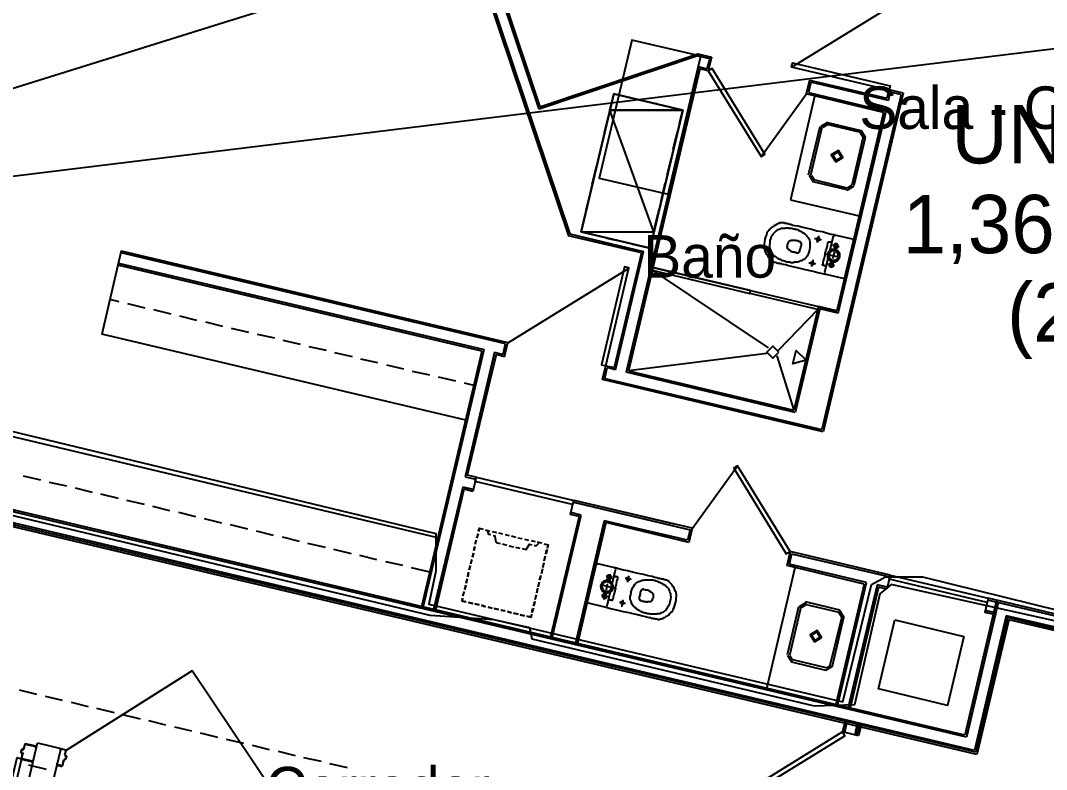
# Model space of a CAD drawing. Header units: feet. Extents: x -84 to 198, y -22 to 181.
# Drawn here: x 49.92 to 78.86, y 126.1 to 147.24 of the extents above; entities that cross this region are included whole.
import ezdxf
from ezdxf.enums import TextEntityAlignment as Align

# ---------------------------------------------------------------- set-up
doc = ezdxf.new("R2010")
doc.units = ezdxf.units.FT
for name, color, linetype in [('A-AREA-COMUN', 252, 'CONTINUOUS'), ('A-AREA-UNIDAD', 30, 'CONTINUOUS'), ('A-LINEA', 7, 'CONTINUOUS'), ('A-LINEA-FINA', 9, 'CONTINUOUS'), ('A-MURO-CONCRETO', 8, 'CONTINUOUS'), ('A-NOMBRE-ESPACIO', 2, 'CONTINUOUS'), ('A-TEXTO-PDF', 3, 'CONTINUOUS')]:
    doc.layers.add(name, color=color, linetype=linetype)

msp = doc.modelspace()

# ---------------------------------------------------------------- linework, layer by layer
at = {"layer": 'A-AREA-COMUN'}
msp.add_lwpolyline([(79.968, 130.0978), (74.48, 131.3244), (74.16, 131.0578), (73.44, 127.9289), (72.32, 127.8933), (64.352, 129.7778), (64.288, 130.0978), (63.28, 130.3289), (61.472, 130.4533), (47.392, 133.8133)], dxfattribs=at)
at = {"layer": 'A-AREA-UNIDAD'}
msp.add_lwpolyline([(48.8, 135.8578), (61.632, 132.7644), (61.632, 131.6978), (61.44, 130.7733), (73.12, 128.0178), (73.92, 131.3244), (74.32, 131.5378), (75.36, 131.5378), (80.768, 130.2044)], dxfattribs=at)
at = {"layer": 'A-LINEA'}
for p, q in [((96.7676, 160.0506), (36.6895, 141.2395)), ((64.5467, 144.7378), (61.5067, 153.8044)), ((61.5333, 153.8711), (64.5733, 144.8044)), ((61.32, 153.4178), (65.4133, 141.2178)), ((61.28, 153.3511), (65.3733, 141.1644)), ((128.4377, 152.4797), (36.6895, 141.2395)), ((75.0856, 148.0217), (71.6761, 145.9167)), ((69.0267, 146.2444), (64.5467, 144.7378)), ((69.4133, 146.2044), (69.32, 145.8178)), ((69.04, 145.9378), (67, 137.3111)), ((69.08, 145.8711), (67.0667, 137.3511)), ((69.04, 145.9378), (69.28, 145.8711)), ((69.32, 145.8178), (69.08, 145.8711)), ((72.1733, 145.5511), (72.08, 145.1644)), ((72.2133, 145.4978), (72.1467, 145.2044)), ((72.1733, 145.5511), (74.36, 145.0444)), ((74.4, 144.9778), (72.2133, 145.4978)), ((74.4133, 145.2844), (74.36, 145.0444)), ((74.8133, 145.1911), (74.4267, 145.2844)), ((67.8667, 144.8844), (67.3733, 144.9911)), ((70.8151, 143.4002), (72.0839, 145.1588)), ((72.32, 145.0978), (71.64, 142.1778)), ((74.2667, 144.6444), (72.08, 145.1644)), ((72.1467, 145.2044), (74.3333, 144.6844)), ((74.76, 145.1511), (72.52, 135.6978)), ((74.8133, 145.1911), (72.56, 135.6311)), ((74.4, 144.9778), (74.4533, 145.2178)), ((74.7467, 145.1511), (74.4533, 145.2178)), ((68.6, 144.7111), (68.1067, 144.8178)), ((68.5067, 144.3378), (68.6, 144.7111)), ((66.5067, 144.5644), (66.3867, 144.0711)), ((74.2667, 144.6444), (72.9467, 139.0444)), ((72.9867, 138.9778), (74.3333, 144.6844)), ((72.1467, 142.8844), (72.48, 144.2444)), ((72.2133, 142.8711), (72.5333, 144.2311)), ((72.685, 144.36), (72.4845, 144.2361)), ((72.6697, 144.2951), (72.5494, 144.2208)), ((72.6667, 144.3111), (73.6133, 144.0844)), ((72.68, 144.3644), (73.6267, 144.1378)), ((73.7555, 143.9327), (73.6317, 144.1333)), ((68.3333, 143.6178), (68.4533, 144.0978)), ((73.6933, 143.9511), (73.3733, 142.5911)), ((73.7467, 143.9378), (73.4267, 142.5778)), ((73.6906, 143.9481), (73.6164, 144.0684)), ((66.3333, 143.8311), (66.2133, 143.3378)), ((68.16, 142.8844), (68.28, 143.3644)), ((66.16, 143.0978), (66.04, 142.6178)), ((72.1645, 142.8761), (72.2883, 142.6756)), ((72.2294, 142.8608), (72.3036, 142.7405)), ((73.2267, 142.4578), (72.28, 142.6844)), ((73.24, 142.5111), (72.2933, 142.7378)), ((67.9867, 142.1511), (68.1067, 142.6444)), ((73.235, 142.4489), (73.4355, 142.5727)), ((73.2503, 142.5138), (73.3706, 142.5881)), ((65.9867, 142.3644), (65.8667, 141.8844)), ((71.64, 142.1778), (73.5733, 141.7244)), ((67.8133, 141.4178), (67.9333, 141.9111)), ((67.44, 140.6844), (65.3733, 141.1644)), ((65.4133, 141.2178), (67.4933, 140.7244)), ((66.4533, 141.0978), (66.9467, 140.9911)), ((72.84, 141.1511), (72.6, 140.1244)), ((72.8974, 141.1765), (72.8413, 141.1419)), ((73.3867, 141.0711), (72.8933, 141.1778)), ((73.1733, 139.9911), (73.4133, 141.0178)), ((73.4254, 141.0137), (73.3907, 141.0699)), ((52.76, 140.7378), (52.6667, 140.3378)), ((52.76, 140.7378), (63.6667, 138.1511)), ((63.6, 138.1111), (52.76, 140.6844)), ((67.44, 140.6844), (66.6667, 137.4444)), ((66.7067, 137.3778), (67.4933, 140.7244)), ((52.68, 140.3911), (63, 137.9511)), ((52.6667, 140.3378), (52.2133, 138.3911)), ((62.9333, 137.9111), (52.6667, 140.3378)), ((62.9333, 137.9111), (52.6667, 140.3378)), ((67.0856, 140.2483), (63.6761, 138.1434)), ((67.7333, 140.1911), (71.0133, 138.0044)), ((67.76, 140.2711), (72.9467, 139.0444)), ((72.6013, 140.1285), (72.6359, 140.0724)), ((72.64, 140.0844), (73.12, 139.9644)), ((73.1293, 139.9524), (73.1854, 139.987)), ((70.4533, 139.5911), (70.4533, 139.5911)), ((70.5467, 139.5644), (70.5467, 139.5644)), ((52.7067, 139.2978), (52.44, 139.3644)), ((53.44, 139.1244), (52.9467, 139.2444)), ((54.1733, 138.9511), (53.68, 139.0711)), ((72.4133, 139.0844), (71.2933, 137.9244)), ((72.4667, 139.0978), (71.7733, 136.1778)), ((72.9867, 138.9778), (72.4667, 139.0978)), ((54.8933, 138.7778), (54.4133, 138.8978)), ((55.6267, 138.6044), (55.1467, 138.7244)), ((62.48, 135.9644), (52.2133, 138.3911)), ((56.36, 138.4311), (55.8667, 138.5511)), ((57.0933, 138.2711), (56.6, 138.3778)), ((57.8133, 138.0978), (57.3333, 138.2044)), ((63.5333, 137.8178), (63.6, 138.1111)), ((63.5733, 137.7511), (63.6667, 138.1511)), ((58.5467, 137.9244), (58.0667, 138.0311)), ((59.28, 137.7511), (58.7867, 137.8578)), ((62.9333, 137.9111), (61.2267, 130.6978)), ((61.28, 130.6844), (63, 137.9511)), ((63.2933, 137.8844), (62.4667, 134.3644)), ((63.3333, 137.8178), (62.52, 134.4044)), ((63.2933, 137.8844), (63.5333, 137.8178)), ((63.5733, 137.7511), (63.3333, 137.8178)), ((70.9733, 137.8444), (67.0667, 137.3511)), ((71.2533, 137.7778), (71.7333, 136.2444)), ((60, 137.5778), (59.52, 137.6844)), ((60.7333, 137.4044), (60.2533, 137.5111)), ((66.3333, 137.1111), (66.4267, 137.4978)), ((66.3333, 137.1111), (66.4267, 137.4978)), ((66.4267, 137.4978), (66.6667, 137.4444)), ((61.4667, 137.2311), (60.9733, 137.3378)), ((62.2, 137.0578), (61.7067, 137.1778)), ((66.4, 137.1378), (66.4667, 137.4444)), ((66.7067, 137.3778), (66.4667, 137.4444)), ((71.7733, 136.1778), (67, 137.3111)), ((67.0667, 137.3511), (71.7333, 136.2444)), ((62.7067, 136.9378), (62.44, 137.0044)), ((72.56, 135.6311), (66.3333, 137.1111)), ((66.4, 137.1378), (72.52, 135.6978)), ((61.6933, 132.6444), (48.0267, 135.8844)), ((70.1449, 134.662), (68.8761, 132.9034)), ((50.4933, 134.2711), (50, 134.3778)), ((62.4667, 134.3644), (62.76, 134.2978)), ((62.7733, 134.3511), (62.52, 134.4044)), ((62.7733, 134.3511), (62.68, 133.9511)), ((76.56, 127.0711), (47.16, 134.0311)), ((51.2267, 134.0978), (50.7333, 134.2044)), ((51.9467, 133.9244), (51.4667, 134.0444)), ((62.4, 134.0711), (61.5733, 130.6178)), ((62.4267, 134.0178), (61.6267, 130.6044)), ((62.6933, 134.0044), (62.4, 134.0711)), ((62.68, 133.9511), (62.4267, 134.0178)), ((76.6, 127.0178), (47.2, 133.9644)), ((52.68, 133.7511), (52.1867, 133.8711)), ((76.8267, 126.6444), (47.4267, 133.6044)), ((76.8667, 126.5911), (47.4667, 133.5378)), ((76.8933, 126.5244), (47.5067, 133.4711)), ((53.4133, 133.5778), (52.92, 133.6978)), ((54.1333, 133.4044), (53.6533, 133.5244)), ((65.52, 133.6978), (65.4267, 133.2978)), ((65.52, 133.6444), (68.2933, 132.9911)), ((65.52, 133.6444), (68.8133, 132.8711)), ((68.36, 133.0311), (65.5333, 133.6978)), ((68.8667, 132.9111), (65.5333, 133.6978)), ((54.8667, 133.2311), (54.3867, 133.3511)), ((55.6, 133.0578), (55.1067, 133.1778)), ((65.68, 133.2444), (64.8667, 129.8444)), ((64.92, 129.8311), (65.7333, 133.2844)), ((65.68, 133.2444), (65.4267, 133.2978)), ((65.7333, 133.2844), (65.44, 133.3511)), ((66.3867, 133.1244), (65.5733, 129.6711)), ((68.7333, 132.5778), (66.3867, 133.1244)), ((56.3333, 132.8844), (55.84, 133.0044)), ((62.8533, 132.8844), (62.84, 132.8178)), ((62.8533, 132.9111), (62.9733, 132.8844)), ((63.04, 132.8711), (63.16, 132.8311)), ((63.04, 132.8711), (63.16, 132.8311)), ((66.4267, 133.0711), (65.6267, 129.6578)), ((68.7733, 132.5111), (66.4267, 133.0711)), ((68.8133, 132.8711), (68.7333, 132.5778)), ((68.8667, 132.9111), (68.7733, 132.5111)), ((57.0533, 132.7111), (56.5733, 132.8311)), ((57.7867, 132.5378), (57.3067, 132.6578)), ((62.7467, 132.4578), (62.7733, 132.5778)), ((62.7733, 132.5778), (62.7467, 132.4578)), ((62.8267, 132.7511), (62.7867, 132.6311)), ((62.8, 132.6444), (62.8267, 132.7644)), ((63.2267, 132.8178), (63.3467, 132.7911)), ((63.2267, 132.8178), (63.3467, 132.7911)), ((63.4, 132.7778), (63.52, 132.7511)), ((63.4, 132.7778), (63.52, 132.7511)), ((63.5867, 132.7378), (63.7067, 132.7111)), ((63.5867, 132.7378), (63.7067, 132.7111)), ((63.7733, 132.6978), (63.8933, 132.6578)), ((63.7733, 132.6978), (63.8933, 132.6578)), ((63.9467, 132.6444), (64.0667, 132.6178)), ((63.9467, 132.6444), (64.0667, 132.6178)), ((64.1333, 132.6044), (64.2533, 132.5778)), ((64.1333, 132.6044), (64.2533, 132.5778)), ((64.32, 132.5644), (64.44, 132.5378)), ((64.32, 132.5644), (64.44, 132.5378)), ((58.52, 132.3644), (58.0267, 132.4844)), ((59.2533, 132.1911), (58.76, 132.3111)), ((62.7067, 132.2844), (62.7333, 132.4044)), ((62.7333, 132.3911), (62.7067, 132.2711)), ((63.3333, 132.5111), (63.4533, 132.4844)), ((63.52, 132.4711), (63.64, 132.4311)), ((63.6933, 132.4178), (63.8267, 132.3911)), ((63.88, 132.3778), (64, 132.3511)), ((64.0667, 132.3378), (64.1867, 132.3111)), ((64.4933, 132.5244), (64.6267, 132.4978)), ((64.4933, 132.5244), (64.6267, 132.4978)), ((64.68, 132.4711), (64.8, 132.4444)), ((64.7333, 132.1778), (64.76, 132.2978)), ((64.7733, 132.3111), (64.7467, 132.1911)), ((64.7867, 132.3511), (64.8, 132.4311)), ((71.6267, 132.2578), (71.5333, 131.8578)), ((74.4533, 131.5911), (71.6267, 132.2578)), ((59.9733, 132.0178), (59.4933, 132.1378)), ((62.6533, 132.0311), (62.6133, 131.9111)), ((62.6267, 131.9111), (62.6533, 132.0311)), ((62.6667, 132.0978), (62.6933, 132.2178)), ((62.6933, 132.2044), (62.6667, 132.0844)), ((64.72, 132.1244), (64.6933, 132.0044)), ((64.6933, 131.9911), (64.72, 132.1111)), ((71.6667, 132.1911), (71.6, 131.8978)), ((71.6667, 132.1911), (74.44, 131.5378)), ((60.7067, 131.8578), (60.2267, 131.9644)), ((61.4667, 131.6711), (60.9467, 131.7911)), ((62.5733, 131.7378), (62.6133, 131.8578)), ((62.6, 131.8444), (62.5733, 131.7244)), ((64.64, 131.7644), (64.6133, 131.6311)), ((64.6133, 131.6311), (64.64, 131.7511)), ((64.68, 131.9378), (64.6533, 131.8178)), ((64.6533, 131.8044), (64.68, 131.9244)), ((66.1467, 131.8711), (65.9067, 130.8578)), ((66.2041, 131.9099), (66.1479, 131.8752)), ((66.68, 131.7911), (66.2, 131.9111)), ((66.4667, 130.7244), (66.7067, 131.7378)), ((66.7187, 131.7337), (66.6841, 131.7899)), ((70.9733, 128.3911), (71.7733, 131.8044)), ((73.72, 131.3378), (71.5333, 131.8578)), ((73.7867, 131.3778), (71.6, 131.8978)), ((62.4933, 131.3644), (62.52, 131.4844)), ((62.52, 131.4844), (62.4933, 131.3511)), ((62.5333, 131.5511), (62.56, 131.6711)), ((62.56, 131.6578), (62.5333, 131.5378)), ((64.5467, 131.3911), (64.52, 131.2711)), ((64.56, 131.4444), (64.6, 131.5644)), ((64.6, 131.5778), (64.5733, 131.4578)), ((74.4533, 131.5911), (74.36, 131.1911)), ((62.4, 131.0044), (62.44, 131.1244)), ((62.4267, 131.1111), (62.4, 130.9911)), ((62.48, 131.2978), (62.44, 131.1778)), ((62.4533, 131.1911), (62.48, 131.3111)), ((64.5067, 131.2178), (64.48, 131.0844)), ((64.48, 131.0844), (64.5067, 131.2044)), ((64.52, 131.2578), (64.5467, 131.3778)), ((73.72, 131.3378), (72.92, 127.9378)), ((72.9733, 127.9244), (73.7867, 131.3778)), ((74.08, 131.3111), (73.2667, 127.8578)), ((74.12, 131.2444), (73.32, 127.8444)), ((74.3733, 131.2444), (74.08, 131.3111)), ((74.36, 131.1911), (74.12, 131.2444)), ((62.68, 130.7911), (62.56, 130.8178)), ((62.56, 130.8178), (62.68, 130.7911)), ((64.3867, 130.7111), (64.4267, 130.8311)), ((64.4267, 130.8444), (64.4, 130.7244)), ((64.4667, 131.0311), (64.44, 130.9111)), ((64.44, 130.8978), (64.4667, 131.0178)), ((65.9079, 130.8485), (65.9426, 130.7924)), ((72.085, 130.8133), (71.8845, 130.6895)), ((73.0267, 130.6044), (72.0667, 130.8311)), ((77.4533, 130.8711), (76.56, 127.0711)), ((77.4933, 130.8178), (76.6, 127.0178)), ((77.2133, 130.9378), (77.12, 130.5378)), ((80.84, 130.0178), (77.2, 130.8844)), ((80.8533, 130.0711), (77.2133, 130.9378)), ((62.8533, 130.7511), (62.7333, 130.7778)), ((62.7333, 130.7778), (62.8533, 130.7511)), ((63.04, 130.6978), (62.92, 130.7378)), ((62.92, 130.7378), (63.04, 130.6978)), ((63.2267, 130.6578), (63.1067, 130.6844)), ((63.1067, 130.6844), (63.2267, 130.6578)), ((63.4, 130.6178), (63.28, 130.6444)), ((63.28, 130.6444), (63.4, 130.6178)), ((63.5867, 130.5778), (63.4667, 130.6044)), ((63.4667, 130.6044), (63.5867, 130.5778)), ((63.7733, 130.5244), (63.6533, 130.5644)), ((63.6533, 130.5644), (63.7733, 130.5244)), ((64.3867, 130.6578), (64.3467, 130.5378)), ((64.3467, 130.5378), (64.3733, 130.6578)), ((65.9333, 130.8044), (66.4267, 130.6844)), ((66.4226, 130.6724), (66.4787, 130.707)), ((71.8667, 130.6978), (71.5467, 129.3378)), ((71.9333, 130.6844), (71.6133, 129.3244)), ((72.0697, 130.7484), (71.9494, 130.6741)), ((73.0133, 130.5378), (72.0533, 130.7644)), ((73.0906, 130.4014), (73.0164, 130.5218)), ((73.1555, 130.3861), (73.0317, 130.5866)), ((77.36, 130.4844), (77.12, 130.5378)), ((77.4267, 130.5244), (77.1333, 130.5911)), ((63.96, 130.4844), (63.8267, 130.5111)), ((63.8267, 130.5111), (63.96, 130.4844)), ((64.1333, 130.4444), (64.0133, 130.4711)), ((64.0133, 130.4711), (64.1333, 130.4444)), ((64.32, 130.4044), (64.2, 130.4311)), ((64.3333, 130.4844), (64.32, 130.4044)), ((72.76, 129.0444), (73.0933, 130.4178)), ((72.8267, 129.0311), (73.1467, 130.4044)), ((74.5867, 130.3244), (76.5333, 129.8578)), ((77.72, 130.4444), (76.8267, 126.6444)), ((77.76, 130.3911), (76.8667, 126.5911)), ((77.8, 130.3244), (76.8933, 126.5244)), ((80.7733, 129.7244), (77.72, 130.4444)), ((80.76, 129.6711), (77.76, 130.3911)), ((80.7467, 129.6311), (77.8, 130.3244)), ((71.5511, 129.3295), (71.675, 129.1289)), ((71.616, 129.3141), (71.6903, 129.1938)), ((71.6667, 129.1378), (72.6267, 128.9111)), ((71.6933, 129.2044), (72.64, 128.9778)), ((72.635, 128.9023), (72.8355, 129.0261)), ((72.6503, 128.9671), (72.7706, 129.0414)), ((49.88, 128.3511), (50.3733, 128.2311)), ((50.6133, 128.1778), (51.0933, 128.0578)), ((51.3467, 128.0044), (51.8267, 127.8844)), ((52.0667, 127.8311), (52.56, 127.7111)), ((52.8, 127.6578), (53.2933, 127.5378)), ((53.5333, 127.4844), (54.0133, 127.3644)), ((73.1867, 127.5111), (73.1067, 127.1644)), ((73.24, 127.4978), (73.16, 127.1511)), ((73.5333, 127.4311), (73.4533, 127.0844)), ((73.5867, 127.4178), (73.5067, 127.0711)), ((73.64, 127.4044), (73.56, 127.0578)), ((54.2667, 127.3111), (54.7467, 127.1911)), ((54.9867, 127.1378), (55.48, 127.0178)), ((73.56, 127.0578), (73.1067, 127.1644)), ((48.1733, 117.4444), (50.4, 126.8578)), ((50.04, 126.8311), (50.0133, 126.6844)), ((50.36, 126.7644), (50.0533, 126.8311)), ((50.0533, 126.8178), (50.0533, 126.8178)), ((50.4, 126.8578), (51.0533, 126.6978)), ((55.72, 126.9644), (56.2133, 126.8444)), ((56.4533, 126.7911), (56.9333, 126.6711)), ((51.0533, 126.6978), (48.8267, 117.2978)), ((49.9333, 126.5778), (49.9733, 126.5644)), ((49.9467, 126.5778), (49.9467, 126.5778)), ((50, 126.6711), (49.96, 126.6844)), ((49.9995, 126.5398), (49.9846, 126.5639)), ((50, 126.6844), (50, 126.6844)), ((50.0021, 126.6583), (50.0261, 126.6732)), ((50.36, 126.7511), (50.36, 126.7511)), ((51.0533, 126.6844), (51.0533, 126.6844)), ((51.1733, 126.5111), (51.2133, 126.6578)), ((51.1739, 126.509), (51.1887, 126.485)), ((51.1867, 126.5111), (51.1867, 126.5111)), ((51.2, 126.3911), (51.2267, 126.4711)), ((57.1867, 126.6178), (57.6667, 126.4978)), ((49.9467, 126.3911), (50.2533, 126.3244)), ((49.96, 126.4044), (49.96, 126.4044)), ((50.1467, 126.2311), (50.64, 126.1111)), ((50.2533, 126.3378), (50.2533, 126.3378)), ((50.9467, 126.2444), (50.9467, 126.2444)), ((50.9467, 126.2311), (51.0933, 126.1911)), ((51.0933, 126.2044), (51.0933, 126.2044)), ((51.1067, 126.2044), (51.1467, 126.3778)), ((51.1713, 126.3906), (51.1472, 126.3757)), ((51.16, 126.3911), (51.1867, 126.3778)), ((51.16, 126.3778), (51.16, 126.3778)), ((51.1867, 126.3911), (51.1867, 126.3911)), ((57.9067, 126.4444), (58.4, 126.3378)), ((58.64, 126.2711), (59.1333, 126.1644))]:
    msp.add_line(p, q, dxfattribs=at)
for points in [[(68.1867, 142.3378), (69.1067, 146.2311), (67.16, 146.6844), (66.24, 142.7911), (68.1867, 142.3378)], [(64.5733, 144.8044), (69.0267, 146.2978), (69.4133, 146.2044)], [(69.0267, 146.2444), (69.36, 146.1644), (69.28, 145.8711)], [(69.32, 145.8178), (70.8133, 143.4044), (70.92, 143.4711), (69.4267, 145.8844), (69.32, 145.8178)], [(74.4267, 145.2711), (71.6667, 145.9244), (71.6933, 146.0444), (74.4533, 145.3911), (74.4267, 145.2711)], [(67.68, 140.8178), (65.7333, 141.2711), (66.6533, 145.1644), (68.6, 144.7111), (67.68, 140.8178), (68.6, 144.7111), (66.6533, 145.1644), (65.7333, 141.2711), (67.68, 140.8178)], [(67.1333, 145.0578), (66.6533, 145.1644), (66.56, 144.8044)], [(72.915, 143.2489), (73.1155, 143.3727), (72.9917, 143.5733), (72.7911, 143.4495), (72.915, 143.2489)], [(72.9242, 143.2878), (73.0766, 143.3819), (72.9825, 143.5344), (72.8301, 143.4403), (72.9242, 143.2878)], [(65.8133, 141.6444), (65.7333, 141.2711), (66.2133, 141.1644)], [(72.8933, 141.1778), (72.8667, 141.1911), (72.7867, 141.2044), (72.68, 141.2311), (72.5467, 141.2711), (72.3867, 141.2978), (72.24, 141.3378), (72.08, 141.3778), (71.9467, 141.4044), (71.8533, 141.4311), (71.76, 141.4444), (71.7067, 141.4578), (71.6667, 141.4711), (71.64, 141.4844), (71.6133, 141.4844), (71.6, 141.4844), (71.5867, 141.4978), (71.5733, 141.4978), (71.56, 141.4978), (71.5467, 141.4978), (71.5333, 141.5111), (71.52, 141.5111), (71.5067, 141.5111), (71.48, 141.5111), (71.4667, 141.5244), (71.4533, 141.5244), (71.44, 141.5244), (71.4267, 141.5244), (71.4133, 141.5244), (71.4, 141.5244), (71.3867, 141.5244), (71.36, 141.5244), (71.3467, 141.5244), (71.3333, 141.5244), (71.32, 141.5111), (71.3067, 141.5111), (71.28, 141.4978), (71.2667, 141.4978), (71.2533, 141.4844), (71.2267, 141.4711), (71.2133, 141.4578), (71.2, 141.4578), (71.1733, 141.4444), (71.16, 141.4311), (71.1467, 141.4178), (71.12, 141.4044), (71.1067, 141.3911), (71.08, 141.3778), (71.0667, 141.3644), (71.04, 141.3378), (71.0267, 141.3111), (71, 141.2844), (70.9733, 141.2444), (70.96, 141.1911), (70.9333, 141.1378), (70.92, 141.0711), (70.9067, 140.9911), (70.8933, 140.9378), (70.8933, 140.8844), (70.8933, 140.8444), (70.9067, 140.8044), (70.9067, 140.7644), (70.92, 140.7378), (70.9333, 140.7111), (70.9333, 140.6978), (70.9467, 140.6711), (70.96, 140.6444), (70.9733, 140.6311), (70.9867, 140.6178), (71, 140.5911), (71, 140.5778), (71.0133, 140.5644), (71.0267, 140.5511), (71.04, 140.5378), (71.0533, 140.5111), (71.0667, 140.4978), (71.08, 140.4844), (71.08, 140.4711), (71.0933, 140.4711), (71.1067, 140.4578), (71.12, 140.4444), (71.1333, 140.4444), (71.1467, 140.4311), (71.16, 140.4311), (71.1733, 140.4178), (71.2, 140.4178), (71.2133, 140.4178), (71.2267, 140.4178), (71.24, 140.4044), (71.2533, 140.4044), (71.2667, 140.4044), (71.28, 140.3911), (71.2933, 140.3911), (71.3067, 140.3911), (71.32, 140.3911), (71.3333, 140.3911), (71.3467, 140.3778), (71.36, 140.3778), (71.3733, 140.3778), (71.4, 140.3644), (71.44, 140.3644), (71.5067, 140.3511), (71.5867, 140.3244), (71.6933, 140.2978), (71.8267, 140.2711), (71.9733, 140.2311), (72.1333, 140.1911), (72.28, 140.1644), (72.4133, 140.1244), (72.5333, 140.0978), (72.6133, 140.0844), (72.64, 140.0844)], [(72.1733, 140.7644), (72.16, 140.6978), (72.1333, 140.6444), (72.1067, 140.5911), (72.08, 140.5511), (72.0533, 140.5244), (72.0133, 140.4978), (71.9867, 140.4844), (71.96, 140.4578), (71.9333, 140.4578), (71.9067, 140.4444), (71.88, 140.4311), (71.8667, 140.4311), (71.84, 140.4178), (71.8133, 140.4178), (71.8, 140.4178), (71.7733, 140.4178), (71.76, 140.4178), (71.7333, 140.4178), (71.72, 140.4044), (71.6933, 140.4044), (71.6667, 140.4044), (71.6533, 140.4044), (71.6267, 140.4178), (71.6, 140.4178), (71.5733, 140.4178), (71.5467, 140.4178), (71.52, 140.4311), (71.4933, 140.4444), (71.4667, 140.4444), (71.44, 140.4578), (71.4133, 140.4578), (71.3867, 140.4711), (71.3733, 140.4844), (71.3467, 140.4978), (71.32, 140.4978), (71.3067, 140.5111), (71.2933, 140.5244), (71.2667, 140.5378), (71.2533, 140.5378), (71.24, 140.5511), (71.2267, 140.5644), (71.2133, 140.5778), (71.2, 140.5778), (71.1733, 140.5911), (71.16, 140.6178), (71.1467, 140.6311), (71.1333, 140.6444), (71.12, 140.6711), (71.1067, 140.6978), (71.0933, 140.7378), (71.08, 140.7644), (71.0667, 140.8044), (71.0533, 140.8578), (71.0533, 140.9111), (71.0667, 140.9644), (71.0667, 141.0311), (71.0933, 141.0978), (71.1067, 141.1511), (71.1333, 141.1911), (71.16, 141.2311), (71.1867, 141.2578), (71.2133, 141.2844), (71.24, 141.3111), (71.2667, 141.3244), (71.2933, 141.3378), (71.32, 141.3511), (71.3467, 141.3644), (71.36, 141.3644), (71.3867, 141.3778), (71.4, 141.3778), (71.4133, 141.3778), (71.44, 141.3778), (71.4533, 141.3778), (71.48, 141.3778), (71.4933, 141.3778), (71.52, 141.3911), (71.5333, 141.3911), (71.56, 141.3911), (71.5867, 141.3911), (71.6, 141.3778), (71.6267, 141.3778), (71.6533, 141.3778), (71.68, 141.3778), (71.72, 141.3644), (71.7467, 141.3644), (71.7733, 141.3511), (71.8, 141.3511), (71.8133, 141.3378), (71.84, 141.3378), (71.8667, 141.3244), (71.88, 141.3111), (71.9067, 141.2978), (71.92, 141.2978), (71.9467, 141.2844), (71.96, 141.2711), (71.9733, 141.2578), (72, 141.2444), (72.0133, 141.2444), (72.0267, 141.2311), (72.04, 141.2178), (72.0667, 141.2044), (72.08, 141.1778), (72.0933, 141.1644), (72.12, 141.1378), (72.1333, 141.1111), (72.16, 141.0844), (72.1733, 141.0444), (72.1867, 141.0044), (72.1867, 140.9511), (72.1867, 140.8978), (72.1867, 140.8444), (72.1733, 140.7644)], [(67.1867, 140.9244), (67.68, 140.8178), (67.76, 141.1778)], [(71.9467, 140.9244), (71.9467, 140.9378), (71.9467, 140.9511), (71.9333, 140.9511), (71.9333, 140.9644), (71.9333, 140.9778), (71.92, 140.9778), (71.92, 140.9911), (71.9067, 140.9911), (71.8933, 141.0044), (71.88, 141.0044), (71.8667, 141.0044), (71.8533, 141.0178), (71.84, 141.0178), (71.8267, 141.0178), (71.8133, 141.0178), (71.8, 141.0178), (71.7867, 141.0311), (71.7733, 141.0311), (71.76, 141.0311), (71.7467, 141.0311), (71.7333, 141.0311), (71.72, 141.0311), (71.7067, 141.0311), (71.6933, 141.0311), (71.68, 141.0311), (71.6667, 141.0311), (71.6533, 141.0178), (71.64, 141.0178), (71.6267, 141.0178), (71.6133, 141.0178), (71.6, 141.0044), (71.5867, 140.9911), (71.5733, 140.9778), (71.56, 140.9511), (71.5467, 140.9111), (71.5467, 140.8844), (71.5333, 140.8578), (71.5467, 140.8311), (71.5467, 140.8178), (71.56, 140.8044), (71.5733, 140.7911), (71.5867, 140.7778), (71.6, 140.7644), (71.6133, 140.7644), (71.6267, 140.7511), (71.64, 140.7378), (71.6533, 140.7378), (71.6533, 140.7244), (71.6667, 140.7244), (71.68, 140.7244), (71.6933, 140.7111), (71.7067, 140.7111), (71.72, 140.7111), (71.7333, 140.7111), (71.7467, 140.6978), (71.76, 140.6978), (71.7733, 140.6978), (71.7867, 140.6978), (71.8, 140.6844), (71.8133, 140.6844), (71.8267, 140.6844), (71.84, 140.6844), (71.8533, 140.6844), (71.8667, 140.6844), (71.8667, 140.6978), (71.88, 140.6978), (71.88, 140.7111), (71.8933, 140.7111), (71.8933, 140.7244), (71.9067, 140.7244), (71.9067, 140.7378), (71.9067, 140.7511), (71.9067, 140.7778), (71.92, 140.8044), (71.9333, 140.8444), (71.9333, 140.8711), (71.9467, 140.8978), (71.9467, 140.9244)], [(72.32, 141.0844), (72.3333, 141.0844), (72.3467, 141.0844), (72.3733, 141.0844), (72.4, 141.0711), (72.4267, 141.0711), (72.4667, 141.0578), (72.48, 141.0578), (72.5067, 141.0444)], [(72.3867, 141.0711), (72.3867, 141.0578), (72.3867, 141.0444), (72.4, 141.0444), (72.4, 141.0311), (72.4133, 141.0311), (72.4267, 141.0311), (72.44, 141.0311), (72.44, 141.0444), (72.4533, 141.0444), (72.4533, 141.0578), (72.4533, 141.0711), (72.4533, 141.0844), (72.44, 141.0978), (72.4267, 141.0978), (72.4133, 141.0978), (72.4, 141.0978), (72.3867, 141.0844), (72.3867, 141.0711)], [(72.4, 140.9778), (72.4, 140.9911), (72.4, 141.0044), (72.4133, 141.0311), (72.4133, 141.0578), (72.4267, 141.0844), (72.4267, 141.1111), (72.44, 141.1378), (72.44, 141.1511), (72.44, 141.1644)], [(72.64, 140.3111), (72.6133, 140.3111), (72.6, 140.3111), (72.5867, 140.3244), (72.5733, 140.3244), (72.56, 140.3244), (72.56, 140.3378), (72.5467, 140.3378), (72.5467, 140.3511), (72.56, 140.3644), (72.56, 140.3911), (72.5733, 140.4578), (72.6, 140.5378), (72.6133, 140.6311), (72.64, 140.7378), (72.6667, 140.8178), (72.68, 140.8978), (72.6933, 140.9511), (72.6933, 140.9778), (72.7067, 140.9911), (72.72, 140.9911), (72.7333, 140.9911), (72.7467, 140.9911), (72.76, 140.9911), (72.7733, 140.9911), (72.7867, 140.9778), (72.8, 140.9778)], [(72.8667, 140.8844), (72.8667, 140.8711), (72.8667, 140.8578), (72.8667, 140.8444), (72.88, 140.8311), (72.8933, 140.8178), (72.9067, 140.8178), (72.92, 140.8178), (72.9333, 140.8178), (72.9467, 140.8178), (72.96, 140.8311), (72.9733, 140.8444), (72.9733, 140.8578), (72.9733, 140.8711), (72.9733, 140.8844), (72.9733, 140.8978), (72.9733, 140.9111), (72.96, 140.9244), (72.9467, 140.9244), (72.9333, 140.9378), (72.92, 140.9378), (72.9067, 140.9378), (72.8933, 140.9244), (72.88, 140.9244), (72.88, 140.9111), (72.8667, 140.9111), (72.8667, 140.8978), (72.8667, 140.8844)], [(72.8933, 140.7511), (72.8933, 140.7778), (72.9067, 140.8044), (72.9067, 140.8444), (72.92, 140.8711), (72.9333, 140.9111), (72.9333, 140.9378), (72.9467, 140.9644)], [(72.5867, 140.6711), (72.6, 140.6711), (72.64, 140.6578), (72.7067, 140.6444), (72.7733, 140.6178), (72.8533, 140.6044), (72.92, 140.5911), (72.9733, 140.5778), (73.0267, 140.5644), (73.04, 140.5644)], [(72.68, 140.6444), (72.68, 140.6178), (72.68, 140.5778), (72.68, 140.5511), (72.6933, 140.5244), (72.7067, 140.4978), (72.7333, 140.4844), (72.76, 140.4578), (72.7867, 140.4444), (72.8133, 140.4311), (72.84, 140.4311), (72.88, 140.4311), (72.9067, 140.4311), (72.9333, 140.4444), (72.96, 140.4578), (72.9867, 140.4844), (73, 140.5111), (73.0133, 140.5378), (73.0267, 140.5644), (73.0267, 140.5911), (73.0267, 140.6311), (73.0267, 140.6578), (73.0133, 140.6844), (73, 140.7111), (72.9733, 140.7378), (72.9467, 140.7511), (72.92, 140.7644), (72.8933, 140.7778), (72.8667, 140.7778), (72.8267, 140.7778), (72.8, 140.7778), (72.7733, 140.7644), (72.7467, 140.7511), (72.7333, 140.7244), (72.7067, 140.6978), (72.6933, 140.6711), (72.68, 140.6444)], [(72.72, 140.6311), (72.72, 140.6178), (72.72, 140.5911), (72.7333, 140.5644), (72.7333, 140.5511), (72.7467, 140.5244), (72.76, 140.5111), (72.7867, 140.4978), (72.8, 140.4844), (72.8267, 140.4711), (72.8533, 140.4711), (72.8667, 140.4711), (72.8933, 140.4711), (72.92, 140.4844), (72.9333, 140.4978), (72.96, 140.5111), (72.9733, 140.5244), (72.9867, 140.5511), (72.9867, 140.5778), (72.9867, 140.6044), (72.9867, 140.6178), (72.9867, 140.6444), (72.9733, 140.6711), (72.96, 140.6844), (72.9467, 140.6978), (72.9333, 140.7244), (72.9067, 140.7244), (72.8933, 140.7378), (72.8667, 140.7378), (72.84, 140.7378), (72.8133, 140.7378), (72.8, 140.7244), (72.7733, 140.7111), (72.76, 140.6978), (72.7467, 140.6844), (72.7333, 140.6578), (72.72, 140.6311)], [(72.8267, 140.8978), (72.8533, 140.8978), (72.8667, 140.8844), (72.9067, 140.8844), (72.9333, 140.8711), (72.96, 140.8711), (72.9867, 140.8578), (73, 140.8578), (73.0133, 140.8578)], [(72.84, 140.5244), (72.84, 140.5378), (72.84, 140.5511), (72.8533, 140.5778), (72.8533, 140.6044), (72.8667, 140.6311), (72.8667, 140.6578), (72.88, 140.6844), (72.88, 140.6978)], [(72.8933, 140.8844), (72.8933, 140.8711), (72.8933, 140.8578), (72.9067, 140.8444), (72.92, 140.8444), (72.9333, 140.8444), (72.9467, 140.8578), (72.9467, 140.8711), (72.9467, 140.8844), (72.9467, 140.8978), (72.9333, 140.8978), (72.92, 140.9111), (72.9067, 140.9111), (72.9067, 140.8978), (72.8933, 140.8978), (72.8933, 140.8844)], [(72.16, 140.4044), (72.1733, 140.4044), (72.1867, 140.4044), (72.2133, 140.4044), (72.24, 140.3911), (72.2667, 140.3911), (72.2933, 140.3778), (72.32, 140.3778), (72.3467, 140.3644)], [(72.2267, 140.3911), (72.2267, 140.3778), (72.2267, 140.3644), (72.24, 140.3644), (72.24, 140.3511), (72.2533, 140.3511), (72.2667, 140.3511), (72.28, 140.3511), (72.28, 140.3644), (72.2933, 140.3644), (72.2933, 140.3778), (72.2933, 140.3911), (72.2933, 140.4044), (72.28, 140.4044), (72.28, 140.4178), (72.2667, 140.4178), (72.2533, 140.4178), (72.24, 140.4178), (72.2267, 140.4178), (72.2267, 140.4044), (72.2267, 140.3911)], [(72.24, 140.2978), (72.24, 140.3111), (72.24, 140.3244), (72.2533, 140.3511), (72.2533, 140.3778), (72.2667, 140.4044), (72.2667, 140.4311), (72.28, 140.4578), (72.28, 140.4711), (72.28, 140.4844)], [(72.6933, 140.3644), (72.7067, 140.3644), (72.72, 140.3511), (72.7467, 140.3511), (72.7733, 140.3378), (72.8, 140.3378), (72.84, 140.3244), (72.8533, 140.3244), (72.88, 140.3244)], [(72.7333, 140.3511), (72.7333, 140.3378), (72.7333, 140.3244), (72.7333, 140.3111), (72.7467, 140.2978), (72.76, 140.2844), (72.7733, 140.2844), (72.7867, 140.2844), (72.8, 140.2844), (72.8133, 140.2844), (72.8267, 140.2978), (72.84, 140.2978), (72.84, 140.3111), (72.8533, 140.3111), (72.8533, 140.3244), (72.8533, 140.3378), (72.8533, 140.3511), (72.84, 140.3644), (72.84, 140.3778), (72.8267, 140.3911), (72.8133, 140.3911), (72.8133, 140.4044), (72.8, 140.4044), (72.7867, 140.4044), (72.7733, 140.3911), (72.76, 140.3911), (72.7467, 140.3778), (72.7333, 140.3644), (72.7333, 140.3511)], [(72.76, 140.3511), (72.76, 140.3378), (72.76, 140.3244), (72.7733, 140.3244), (72.7733, 140.3111), (72.7867, 140.3111), (72.8, 140.3111), (72.8133, 140.3111), (72.8133, 140.3244), (72.8267, 140.3244), (72.8267, 140.3378), (72.8267, 140.3511), (72.8133, 140.3644), (72.8, 140.3644), (72.8, 140.3778), (72.7867, 140.3644), (72.7733, 140.3644), (72.7733, 140.3511), (72.76, 140.3511)], [(72.7733, 140.2578), (72.7867, 140.2844), (72.7867, 140.3111), (72.8, 140.3511), (72.8, 140.3778), (72.8133, 140.4178), (72.8133, 140.4444), (72.8267, 140.4711)], [(66.4267, 137.4978), (67.08, 140.2578), (66.96, 140.2844), (66.3067, 137.5244), (66.4267, 137.4978)], [(67.7333, 140.1911), (70.4933, 139.5378), (70.5067, 139.6178), (67.76, 140.2711), (67.7333, 140.1911)], [(67.7867, 140.2178), (67.7867, 140.2178), (67.7867, 140.2178)], [(72.4133, 139.0844), (70.4933, 139.5378), (70.5067, 139.6178), (72.4267, 139.1644), (72.4133, 139.0844)], [(72.9467, 139.0444), (72.4267, 139.1644), (71.7333, 136.2444)], [(72.3733, 139.1378), (72.3733, 139.1378), (72.3733, 139.1378)], [(71.3067, 137.8778), (71.14, 138.0444), (70.9733, 137.8778), (71.14, 137.7111), (71.3067, 137.8778)], [(71.6267, 132.2578), (70.1467, 134.6711), (70.04, 134.6044), (71.52, 132.1911), (71.6267, 132.2578)], [(65.4933, 133.5778), (62.7467, 134.2311), (62.7733, 134.3511), (65.5333, 133.6978), (65.4933, 133.5778)], [(62.84, 132.8311), (62.8533, 132.9111), (62.9733, 132.8844)], [(63.1867, 132.7244), (63.1333, 132.7378), (63.0933, 132.8578)], [(63.3333, 132.5111), (63.3067, 132.6844), (63.2533, 132.6978)], [(64.1867, 132.3111), (64.28, 132.4578), (64.3467, 132.4444)], [(64.4133, 132.4311), (64.4667, 132.4178), (64.56, 132.5111)], [(64.68, 132.4711), (64.8, 132.4444), (64.7867, 132.3644)], [(66.4267, 130.6844), (66.4533, 130.6844), (66.52, 130.6578), (66.64, 130.6311), (66.7733, 130.6044), (66.92, 130.5644), (67.08, 130.5378), (67.2267, 130.4978), (67.36, 130.4711), (67.4667, 130.4444), (67.5467, 130.4178), (67.6133, 130.4044), (67.6533, 130.3911), (67.68, 130.3911), (67.6933, 130.3911), (67.7067, 130.3778), (67.72, 130.3778), (67.7333, 130.3778), (67.7467, 130.3778), (67.76, 130.3778), (67.7733, 130.3644), (67.7867, 130.3644), (67.8, 130.3644), (67.8133, 130.3644), (67.8267, 130.3511), (67.84, 130.3511), (67.8667, 130.3511), (67.88, 130.3511), (67.8933, 130.3378), (67.9067, 130.3378), (67.92, 130.3378), (67.9333, 130.3378), (67.9467, 130.3378), (67.96, 130.3511), (67.9867, 130.3511), (68, 130.3511), (68.0133, 130.3644), (68.0267, 130.3644), (68.0533, 130.3778), (68.0667, 130.3911), (68.08, 130.3911), (68.1067, 130.4044), (68.12, 130.4178), (68.1333, 130.4311), (68.16, 130.4444), (68.1733, 130.4444), (68.1867, 130.4578), (68.2133, 130.4711), (68.2267, 130.4978), (68.2533, 130.5111), (68.2667, 130.5378), (68.2933, 130.5511), (68.32, 130.5911), (68.3333, 130.6311), (68.36, 130.6711), (68.3733, 130.7378), (68.4, 130.8044), (68.4133, 130.8711), (68.4133, 130.9378), (68.4267, 130.9911), (68.4267, 131.0311), (68.4133, 131.0711), (68.4133, 131.0978), (68.4, 131.1244), (68.3867, 131.1511), (68.3733, 131.1778), (68.36, 131.2044), (68.36, 131.2178), (68.3467, 131.2444), (68.3333, 131.2578), (68.32, 131.2711), (68.3067, 131.2978), (68.2933, 131.3111), (68.2933, 131.3244), (68.28, 131.3378), (68.2667, 131.3511), (68.2533, 131.3644), (68.24, 131.3778), (68.2267, 131.3911), (68.2133, 131.4044), (68.2, 131.4178), (68.1867, 131.4311), (68.1733, 131.4311), (68.16, 131.4444), (68.1467, 131.4444), (68.1333, 131.4444), (68.12, 131.4578), (68.1067, 131.4578), (68.0933, 131.4578), (68.08, 131.4578), (68.0667, 131.4711), (68.04, 131.4711), (68.0267, 131.4711), (68.0133, 131.4711), (68, 131.4844), (67.9867, 131.4844), (67.9733, 131.4844), (67.96, 131.4844), (67.9467, 131.4978), (67.9067, 131.4978), (67.8667, 131.5111), (67.8133, 131.5244), (67.7333, 131.5511), (67.6267, 131.5644), (67.4933, 131.6044), (67.3467, 131.6311), (67.1867, 131.6711), (67.04, 131.7111), (66.8933, 131.7378), (66.7867, 131.7644), (66.7067, 131.7911), (66.68, 131.7911)], [(66.6267, 131.2311), (66.64, 131.2578), (66.64, 131.2844), (66.6267, 131.3111), (66.6133, 131.3511), (66.6, 131.3644), (66.5867, 131.3911), (66.56, 131.4178), (66.5333, 131.4311), (66.5067, 131.4311), (66.4667, 131.4444), (66.44, 131.4444), (66.4133, 131.4311), (66.3867, 131.4178), (66.36, 131.4044), (66.3333, 131.3911), (66.32, 131.3644), (66.3067, 131.3378), (66.2933, 131.3111), (66.28, 131.2711), (66.2933, 131.2444), (66.2933, 131.2178), (66.3067, 131.1911), (66.32, 131.1644), (66.3333, 131.1378), (66.36, 131.1244), (66.3867, 131.0978), (66.4267, 131.0978), (66.4533, 131.0844), (66.48, 131.0844), (66.5067, 131.0978), (66.5467, 131.1111), (66.56, 131.1244), (66.5867, 131.1378), (66.6133, 131.1644), (66.6267, 131.1911), (66.6267, 131.2311)], [(66.5867, 131.2311), (66.6, 131.2578), (66.6, 131.2844), (66.5867, 131.2978), (66.5867, 131.3244), (66.5733, 131.3511), (66.5467, 131.3644), (66.5333, 131.3778), (66.52, 131.3911), (66.4933, 131.3911), (66.4667, 131.4044), (66.44, 131.4044), (66.4133, 131.3911), (66.4, 131.3911), (66.3733, 131.3778), (66.36, 131.3644), (66.3467, 131.3378), (66.3333, 131.3244), (66.3333, 131.2978), (66.32, 131.2711), (66.32, 131.2444), (66.3333, 131.2311), (66.3333, 131.2044), (66.3467, 131.1778), (66.36, 131.1644), (66.3867, 131.1511), (66.4, 131.1378), (66.4267, 131.1378), (66.4533, 131.1244), (66.48, 131.1244), (66.4933, 131.1378), (66.52, 131.1378), (66.5467, 131.1511), (66.56, 131.1778), (66.5733, 131.1911), (66.5867, 131.2044), (66.5867, 131.2311)], [(66.6133, 131.5111), (66.6, 131.5111), (66.5733, 131.5244), (66.5467, 131.5244), (66.5067, 131.5378), (66.48, 131.5378), (66.4533, 131.5511), (66.44, 131.5511)], [(66.5867, 131.5111), (66.5867, 131.5244), (66.5867, 131.5378), (66.5733, 131.5511), (66.5733, 131.5644), (66.56, 131.5778), (66.5467, 131.5911), (66.5333, 131.5911), (66.52, 131.5911), (66.5067, 131.5911), (66.4933, 131.5911), (66.4933, 131.5778), (66.48, 131.5778), (66.4667, 131.5644), (66.4667, 131.5511), (66.4667, 131.5378), (66.4667, 131.5244), (66.4667, 131.5111), (66.4667, 131.4978), (66.48, 131.4978), (66.48, 131.4844), (66.4933, 131.4844), (66.4933, 131.4711), (66.5067, 131.4711), (66.52, 131.4711), (66.5333, 131.4711), (66.5467, 131.4711), (66.56, 131.4844), (66.5733, 131.4978), (66.5733, 131.5111), (66.5867, 131.5111)], [(66.5467, 131.6178), (66.5467, 131.6044), (66.5333, 131.5911), (66.5333, 131.5644), (66.52, 131.5244), (66.5067, 131.4844), (66.5067, 131.4578), (66.4933, 131.4178), (66.4933, 131.4044), (66.4933, 131.3911)], [(66.5467, 131.5244), (66.56, 131.5244), (66.56, 131.5378), (66.5467, 131.5378), (66.5467, 131.5511), (66.5333, 131.5644), (66.52, 131.5644), (66.5067, 131.5644), (66.5067, 131.5511), (66.4933, 131.5511), (66.4933, 131.5378), (66.4933, 131.5244), (66.4933, 131.5111), (66.5067, 131.5111), (66.5067, 131.4978), (66.52, 131.4978), (66.5333, 131.4978), (66.5467, 131.5111), (66.5467, 131.5244)], [(66.6667, 131.5644), (66.68, 131.5644), (66.6933, 131.5511), (66.7067, 131.5511), (66.72, 131.5511), (66.7333, 131.5511), (66.7467, 131.5511), (66.76, 131.5378), (66.76, 131.5244), (66.76, 131.5111), (66.76, 131.4844), (66.7333, 131.4178), (66.72, 131.3378), (66.6933, 131.2444), (66.68, 131.1378), (66.6533, 131.0444), (66.64, 130.9644), (66.6267, 130.9111), (66.6133, 130.8978), (66.6133, 130.8844), (66.6133, 130.8711), (66.6, 130.8711), (66.5867, 130.8711), (66.5733, 130.8844), (66.56, 130.8844), (66.5467, 130.8844), (66.5333, 130.8844), (66.52, 130.8844), (66.52, 130.8978), (66.5067, 130.8978)], [(67.1467, 131.4578), (67.1333, 131.4711), (67.1067, 131.4711), (67.08, 131.4844), (67.04, 131.4844), (67.0133, 131.4978), (66.9867, 131.4978), (66.9733, 131.4978)], [(67.0933, 131.4711), (67.0933, 131.4844), (67.0933, 131.4978), (67.08, 131.4978), (67.08, 131.5111), (67.0667, 131.5111), (67.0533, 131.5111), (67.04, 131.5111), (67.0267, 131.5111), (67.0267, 131.4978), (67.0267, 131.4844), (67.0267, 131.4711), (67.0267, 131.4578), (67.04, 131.4578), (67.04, 131.4444), (67.0533, 131.4444), (67.0667, 131.4444), (67.08, 131.4578), (67.0933, 131.4578), (67.0933, 131.4711)], [(67.08, 131.5644), (67.0667, 131.5511), (67.0667, 131.5244), (67.0533, 131.4978), (67.0533, 131.4578), (67.04, 131.4311), (67.04, 131.4044), (67.04, 131.3911)], [(67.1333, 131.0978), (67.16, 131.1778), (67.1867, 131.2311), (67.2133, 131.2711), (67.24, 131.3111), (67.2667, 131.3511), (67.2933, 131.3778), (67.3333, 131.3911), (67.36, 131.4044), (67.3867, 131.4178), (67.4133, 131.4311), (67.4267, 131.4311), (67.4533, 131.4444), (67.48, 131.4444), (67.4933, 131.4444), (67.52, 131.4578), (67.5333, 131.4578), (67.56, 131.4578), (67.5867, 131.4578), (67.6, 131.4578), (67.6267, 131.4578), (67.64, 131.4578), (67.6667, 131.4578), (67.6933, 131.4578), (67.72, 131.4578), (67.7467, 131.4578), (67.7733, 131.4444), (67.8, 131.4444), (67.8267, 131.4311), (67.8533, 131.4311), (67.88, 131.4178), (67.9067, 131.4044), (67.92, 131.3911), (67.9467, 131.3911), (67.9733, 131.3778), (67.9867, 131.3644), (68.0133, 131.3644), (68.0267, 131.3511), (68.04, 131.3378), (68.0533, 131.3244), (68.08, 131.3244), (68.0933, 131.3111), (68.1067, 131.2978), (68.12, 131.2844), (68.1333, 131.2711), (68.1467, 131.2578), (68.16, 131.2444), (68.1867, 131.2178), (68.2, 131.2044), (68.2133, 131.1644), (68.2267, 131.1378), (68.24, 131.0978), (68.2533, 131.0578), (68.2533, 131.0178), (68.2667, 130.9644), (68.2533, 130.9111), (68.24, 130.8444), (68.2267, 130.7778), (68.2, 130.7244), (68.1733, 130.6844), (68.1467, 130.6444), (68.12, 130.6044), (68.0933, 130.5778), (68.0667, 130.5644), (68.04, 130.5378), (68.0133, 130.5244), (68, 130.5244), (67.9733, 130.5111), (67.96, 130.4978), (67.9333, 130.4978), (67.92, 130.4978), (67.8933, 130.4978), (67.88, 130.4978), (67.8667, 130.4844), (67.84, 130.4844), (67.8267, 130.4844), (67.8, 130.4844), (67.7867, 130.4844), (67.76, 130.4844), (67.7333, 130.4844), (67.7067, 130.4844), (67.68, 130.4844), (67.6533, 130.4978), (67.6267, 130.4978), (67.6, 130.4978), (67.5733, 130.5111), (67.5467, 130.5111), (67.52, 130.5244), (67.4933, 130.5244), (67.4667, 130.5378), (67.4533, 130.5511), (67.4267, 130.5511), (67.4133, 130.5644), (67.3867, 130.5778), (67.3733, 130.5911), (67.36, 130.6044), (67.3333, 130.6044), (67.32, 130.6178), (67.3067, 130.6311), (67.2933, 130.6444), (67.2667, 130.6578), (67.2533, 130.6711), (67.24, 130.6844), (67.2133, 130.7111), (67.2, 130.7378), (67.1733, 130.7644), (67.16, 130.7911), (67.1467, 130.8311), (67.1333, 130.8711), (67.12, 130.9111), (67.12, 130.9778), (67.1333, 131.0311), (67.1467, 131.0978)], [(77.1867, 130.8178), (74.4267, 131.4711), (74.4533, 131.5911), (77.2133, 130.9378), (77.1867, 130.8178)], [(66.7333, 131.2044), (66.72, 131.2044), (66.68, 131.2178), (66.6133, 131.2311), (66.5467, 131.2444), (66.4667, 131.2711), (66.4, 131.2844), (66.3333, 131.2978), (66.2933, 131.3111), (66.28, 131.3111)], [(66.4267, 131.1244), (66.4267, 131.1111), (66.4133, 131.0978), (66.4133, 131.0711), (66.4, 131.0311), (66.4, 130.9911), (66.3867, 130.9644), (66.3733, 130.9244), (66.3733, 130.9111), (66.3733, 130.8978)], [(66.48, 131.3378), (66.4667, 131.3244), (66.4667, 131.2978), (66.4667, 131.2711), (66.4533, 131.2444), (66.4533, 131.2178), (66.44, 131.1911), (66.44, 131.1778), (66.44, 131.1644)], [(67.3733, 130.9378), (67.3733, 130.9244), (67.3733, 130.9111), (67.3867, 130.8978), (67.3867, 130.8844), (67.4, 130.8844), (67.4, 130.8711), (67.4133, 130.8711), (67.4267, 130.8711), (67.44, 130.8711), (67.4533, 130.8578), (67.4667, 130.8578), (67.48, 130.8578), (67.4933, 130.8578), (67.5067, 130.8444), (67.52, 130.8444), (67.5333, 130.8444), (67.5467, 130.8444), (67.56, 130.8444), (67.5733, 130.8311), (67.5867, 130.8311), (67.6, 130.8311), (67.6133, 130.8444), (67.6267, 130.8444), (67.64, 130.8444), (67.6533, 130.8444), (67.6667, 130.8444), (67.68, 130.8444), (67.6933, 130.8444), (67.7067, 130.8578), (67.72, 130.8578), (67.7333, 130.8711), (67.7467, 130.8978), (67.76, 130.9244), (67.7733, 130.9511), (67.7733, 130.9911), (67.7733, 131.0178), (67.7733, 131.0444), (67.76, 131.0578), (67.76, 131.0711), (67.7467, 131.0844), (67.7333, 131.0844), (67.72, 131.0978), (67.7067, 131.1111), (67.6933, 131.1111), (67.6933, 131.1244), (67.68, 131.1244), (67.68, 131.1378), (67.6667, 131.1378), (67.6533, 131.1378), (67.64, 131.1511), (67.6267, 131.1511), (67.6133, 131.1644), (67.6, 131.1644), (67.5733, 131.1644), (67.56, 131.1644), (67.5467, 131.1778), (67.5333, 131.1778), (67.52, 131.1778), (67.5067, 131.1778), (67.4933, 131.1911), (67.48, 131.1911), (67.4667, 131.1911), (67.4533, 131.1778), (67.44, 131.1778), (67.44, 131.1644), (67.4267, 131.1644), (67.4267, 131.1511), (67.4133, 131.1511), (67.4133, 131.1378), (67.4133, 131.1244), (67.4, 131.0978), (67.4, 131.0578), (67.3867, 131.0311), (67.3867, 130.9911), (67.3733, 130.9644), (67.3733, 130.9511), (67.3733, 130.9378)], [(62.4933, 130.8311), (62.3733, 130.8578), (62.3867, 130.9378)], [(62.3867, 130.9378), (62.3733, 130.8578), (62.4933, 130.8311)], [(66.4933, 130.9778), (66.48, 130.9778), (66.4667, 130.9778), (66.44, 130.9911), (66.4133, 130.9911), (66.3867, 131.0044), (66.36, 131.0044), (66.3333, 131.0044), (66.32, 131.0178), (66.3067, 131.0178)], [(66.4533, 130.9778), (66.4533, 130.9911), (66.4533, 131.0044), (66.4533, 131.0178), (66.44, 131.0311), (66.44, 131.0444), (66.4267, 131.0444), (66.4133, 131.0578), (66.4, 131.0578), (66.3867, 131.0578), (66.3733, 131.0578), (66.3733, 131.0444), (66.36, 131.0444), (66.3467, 131.0311), (66.3467, 131.0178), (66.3333, 131.0044), (66.3333, 130.9911), (66.3333, 130.9778), (66.3467, 130.9644), (66.36, 130.9511), (66.3733, 130.9378), (66.3867, 130.9378), (66.4, 130.9378), (66.4133, 130.9378), (66.4267, 130.9378), (66.4267, 130.9511), (66.44, 130.9511), (66.44, 130.9644), (66.4533, 130.9778)], [(66.4267, 130.9911), (66.4267, 131.0044), (66.4267, 131.0178), (66.4133, 131.0178), (66.4, 131.0311), (66.3867, 131.0311), (66.3867, 131.0178), (66.3733, 131.0178), (66.3733, 131.0044), (66.36, 130.9911), (66.3733, 130.9911), (66.3733, 130.9778), (66.3733, 130.9644), (66.3867, 130.9644), (66.4, 130.9644), (66.4133, 130.9644), (66.4133, 130.9778), (66.4267, 130.9778), (66.4267, 130.9911)], [(66.9867, 130.7778), (66.9733, 130.7911), (66.9467, 130.7911), (66.92, 130.8044), (66.88, 130.8044), (66.8533, 130.8178), (66.8267, 130.8178), (66.8133, 130.8178)], [(66.92, 130.8844), (66.9067, 130.8711), (66.9067, 130.8444), (66.8933, 130.8178), (66.8933, 130.7778), (66.88, 130.7511), (66.88, 130.7244), (66.88, 130.7111), (66.8667, 130.7111)], [(66.9333, 130.7911), (66.9333, 130.8044), (66.9333, 130.8178), (66.92, 130.8178), (66.92, 130.8311), (66.9067, 130.8311), (66.8933, 130.8444), (66.88, 130.8311), (66.8667, 130.8311), (66.8667, 130.8178), (66.8667, 130.8044), (66.8667, 130.7911), (66.8667, 130.7778), (66.88, 130.7778), (66.88, 130.7644), (66.8933, 130.7644), (66.9067, 130.7644), (66.9067, 130.7778), (66.92, 130.7778), (66.9333, 130.7911)], [(64.2, 130.4311), (64.32, 130.4044), (64.3333, 130.4711)], [(76.5333, 129.8578), (76.0667, 127.9111), (74.12, 128.3778), (74.5867, 130.3244)], [(72.315, 129.7023), (72.5155, 129.8261), (72.3917, 130.0266), (72.1911, 129.9028), (72.315, 129.7023)], [(72.3242, 129.7412), (72.4766, 129.8353), (72.3825, 129.9877), (72.2301, 129.8936), (72.3242, 129.7412)], [(57.0961, 125.4113), (54.7607, 128.8866), (51.2141, 126.6469)], [(73.1067, 127.1644), (70.56, 125.5911), (70.6267, 125.4844), (73.1733, 127.0578), (73.1067, 127.1644)], [(50.0133, 126.6844), (50.0533, 126.8178), (50.36, 126.7511), (50.3467, 126.7244), (50.36, 126.7244), (50.3733, 126.7511)], [(49.9333, 126.5778), (49.96, 126.6711), (49.96, 126.6711)], [(49.9733, 126.5778), (49.9467, 126.5778), (49.96, 126.6711), (50, 126.6711)], [(49.9467, 126.4044), (49.9733, 126.5511), (49.9733, 126.5511)], [(50.2667, 126.3378), (50.28, 126.3644), (50.2667, 126.3644), (50.2533, 126.3378), (49.96, 126.4044), (49.9867, 126.5511)], [(51.04, 126.6844), (51.04, 126.6578), (51.0533, 126.6578), (51.0533, 126.6844), (51.2, 126.6578), (51.16, 126.5111)], [(51.0533, 126.6978), (51.2, 126.6578), (51.2, 126.6578)], [(51.1867, 126.4844), (51.2133, 126.4844), (51.1867, 126.3911), (51.16, 126.3911)], [(51.1867, 126.4978), (51.2133, 126.4844), (51.2133, 126.4844)], [(49.9467, 126.4044), (49.2533, 123.4844), (49.1333, 123.5244), (49.8267, 126.4444), (49.9467, 126.4044)], [(51.1333, 126.3778), (51.0933, 126.2044), (50.9467, 126.2444), (50.96, 126.2711), (50.9467, 126.2711), (50.9467, 126.2444)]]:
    msp.add_lwpolyline(points, dxfattribs=at)
at = {"layer": 'A-LINEA-FINA'}
msp.add_lwpolyline([(71.7067, 137.5511), (71.8, 137.9244), (72.08, 137.6578), (71.7067, 137.5511), (71.7067, 137.5511)], dxfattribs=at)
at = {"layer": 'A-MURO-CONCRETO'}
for points in [[(66.6533, 145.1644), (68.6, 144.7111), (66.5467, 144.7111), (66.6533, 145.1644), (66.6533, 145.1644)], [(66.5467, 144.7111), (65.7333, 141.2711), (67.7867, 141.2711), (66.5467, 144.7111)], [(66.5467, 144.7111), (68.6, 144.7111), (67.7867, 141.2711), (66.5467, 144.7111), (66.5467, 144.7111)], [(65.7333, 141.2711), (67.7867, 141.2711), (67.68, 140.8178), (65.7333, 141.2711), (65.7333, 141.2711)]]:
    msp.add_lwpolyline(points, dxfattribs=at)

# ---------------------------------------------------------------- texts
at = {"layer": 'A-NOMBRE-ESPACIO'}
for s, p in [('Sala - Comedor', (79.2, 144.1778)), ('Baño', (69.36, 139.9822)), ('Corredor', (60, 124.9778))]:
    msp.add_text(s, height=1.2, dxfattribs=at).set_placement(p, align=Align.CENTER)
at = {"layer": 'A-TEXTO-PDF'}
for s, p in [('UNIT', (78.7468, 143.2052)), ('1,364', (77.5606, 140.6718)), ('(2', (78.7279, 138.1785))]:
    msp.add_text(s, height=1.646, dxfattribs=at).set_placement(p, align=Align.CENTER)

doc.saveas('drawing.dxf')
